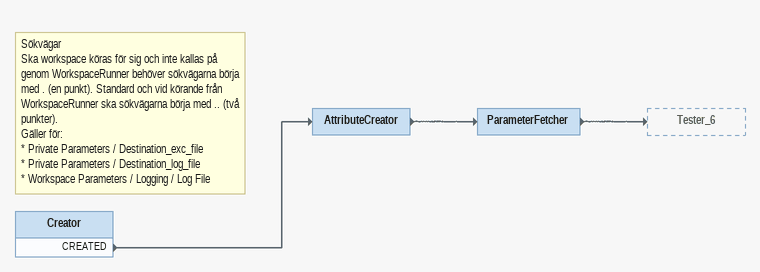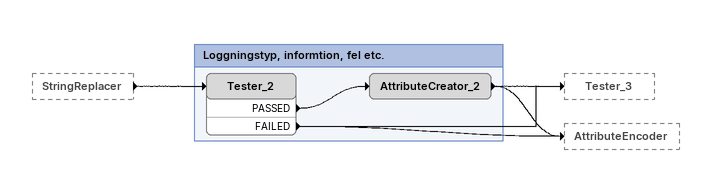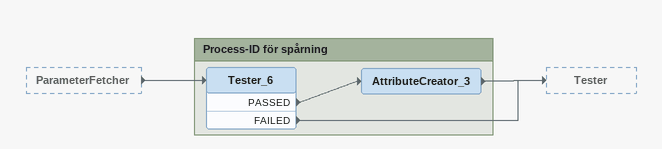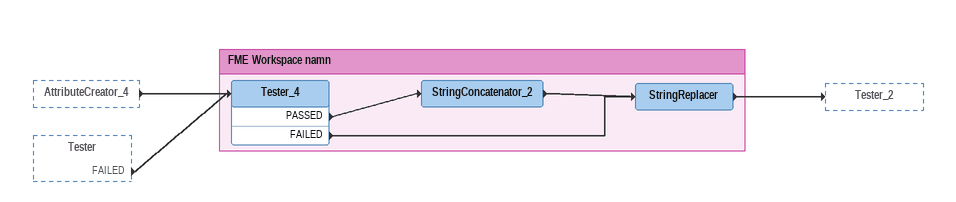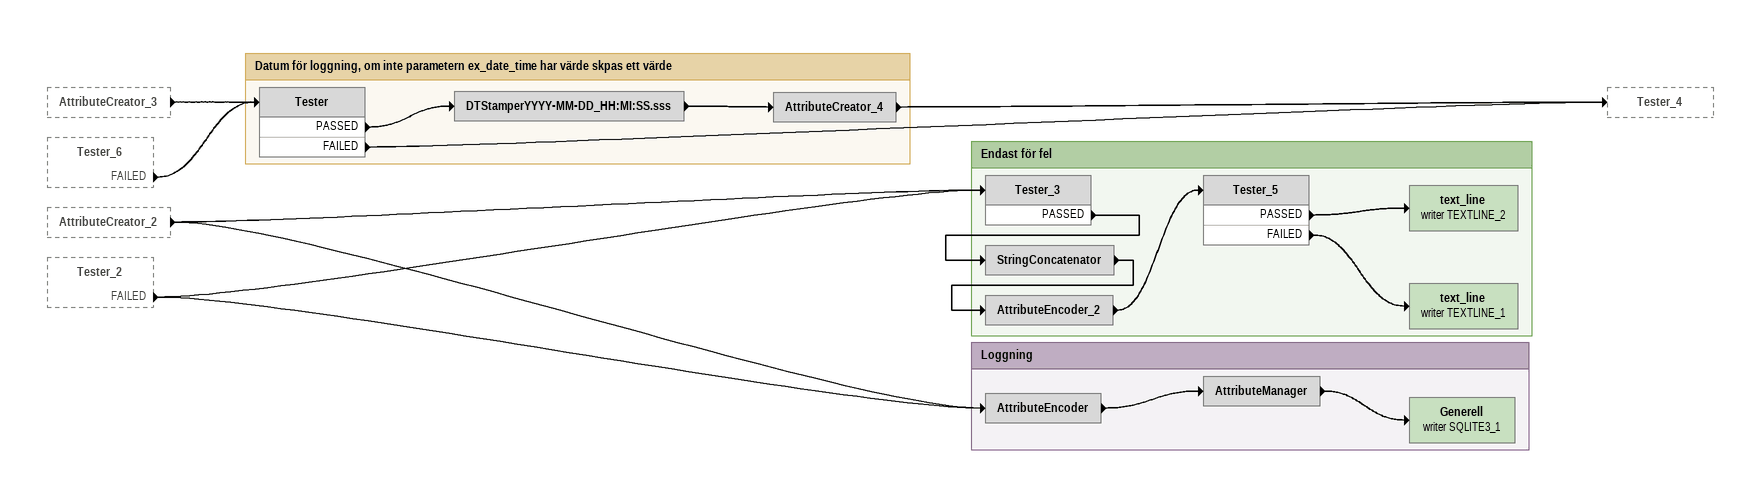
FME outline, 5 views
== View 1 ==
Note: Sökvägar / Ska workspace köras för sig och inte kallas på genom WorkspaceRunner behöver sökvägarna börja med . (en punkt). Standard och vid körande från WorkspaceRunner ska sökvägarna börja med .. (två punkter). / Gäller för: / * Private Parameters / Destination_exc_file / * Private Parameters / Destination_log_file / * Workspace Parameters / Logging / Log File
Creator
    CREATED -> AttributeCreator
AttributeCreator
    -> ParameterFetcher
ParameterFetcher
    -> Tester_6

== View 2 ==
StringReplacer [outside]
    -> Tester_2

Bookmark: Loggningstyp, informtion, fel etc.
Tester_2
    PASSED -> AttributeCreator_2
    FAILED -> Tester_3
    FAILED -> AttributeEncoder
AttributeCreator_2
    -> Tester_3
    -> AttributeEncoder

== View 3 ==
ParameterFetcher [outside]
    -> Tester_6

Bookmark: Process-ID för spårning
Tester_6
    PASSED -> AttributeCreator_3
    FAILED -> Tester
AttributeCreator_3
    -> Tester

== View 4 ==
AttributeCreator_4 [outside]
    -> Tester_4
Tester [outside]
    FAILED -> Tester_4

Bookmark: FME Workspace namn
Tester_4
    PASSED -> StringConcatenator_2
    FAILED -> StringReplacer
StringConcatenator_2
    -> StringReplacer
StringReplacer
    -> Tester_2

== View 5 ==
AttributeCreator_3 [outside]
    -> Tester
Tester_6 [outside]
    FAILED -> Tester
AttributeCreator_2 [outside]
    -> Tester_3
    -> AttributeEncoder
Tester_2 [outside]
    FAILED -> Tester_3
    FAILED -> AttributeEncoder

Bookmark: Datum för loggning, om inte parametern ex_date_time har värde skpas ett värde
Tester
    PASSED -> DTStamperYYYY-MM-DD_HH:MI:SS.sss
    FAILED -> Tester_4
DTStamperYYYY-MM-DD_HH:MI:SS.sss
    -> AttributeCreator_4
AttributeCreator_4
    -> Tester_4

Bookmark: Endast för fel
Tester_3
    PASSED -> StringConcatenator
StringConcatenator
    -> AttributeEncoder_2
AttributeEncoder_2
    -> Tester_5
Tester_5
    PASSED -> text_line (writer TEXTLINE_2)
    FAILED -> text_line (writer TEXTLINE_1)
text_line (writer TEXTLINE_2)
text_line (writer TEXTLINE_1)

Bookmark: Loggning
AttributeEncoder
    -> AttributeManager
AttributeManager
    -> Generell (writer SQLITE3_1)
Generell (writer SQLITE3_1)
